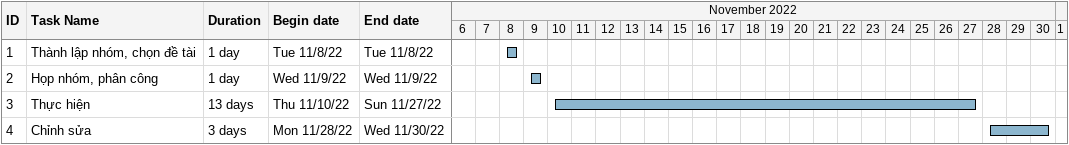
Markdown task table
| ID | Task | Duration | Start | Finish |
|---|---|---|---|---|
| 1 | Thành lập nhóm, chọn đề tài | 1d | 2022-11-08 | 2022-11-08 |
| 2 | Họp nhóm, phân công | 1d | 2022-11-09 | 2022-11-09 |
| 3 | Thực hiện | 13d | 2022-11-10 | 2022-11-27 |
| 4 | Chỉnh sửa | 3d | 2022-11-28 | 2022-11-30 |
